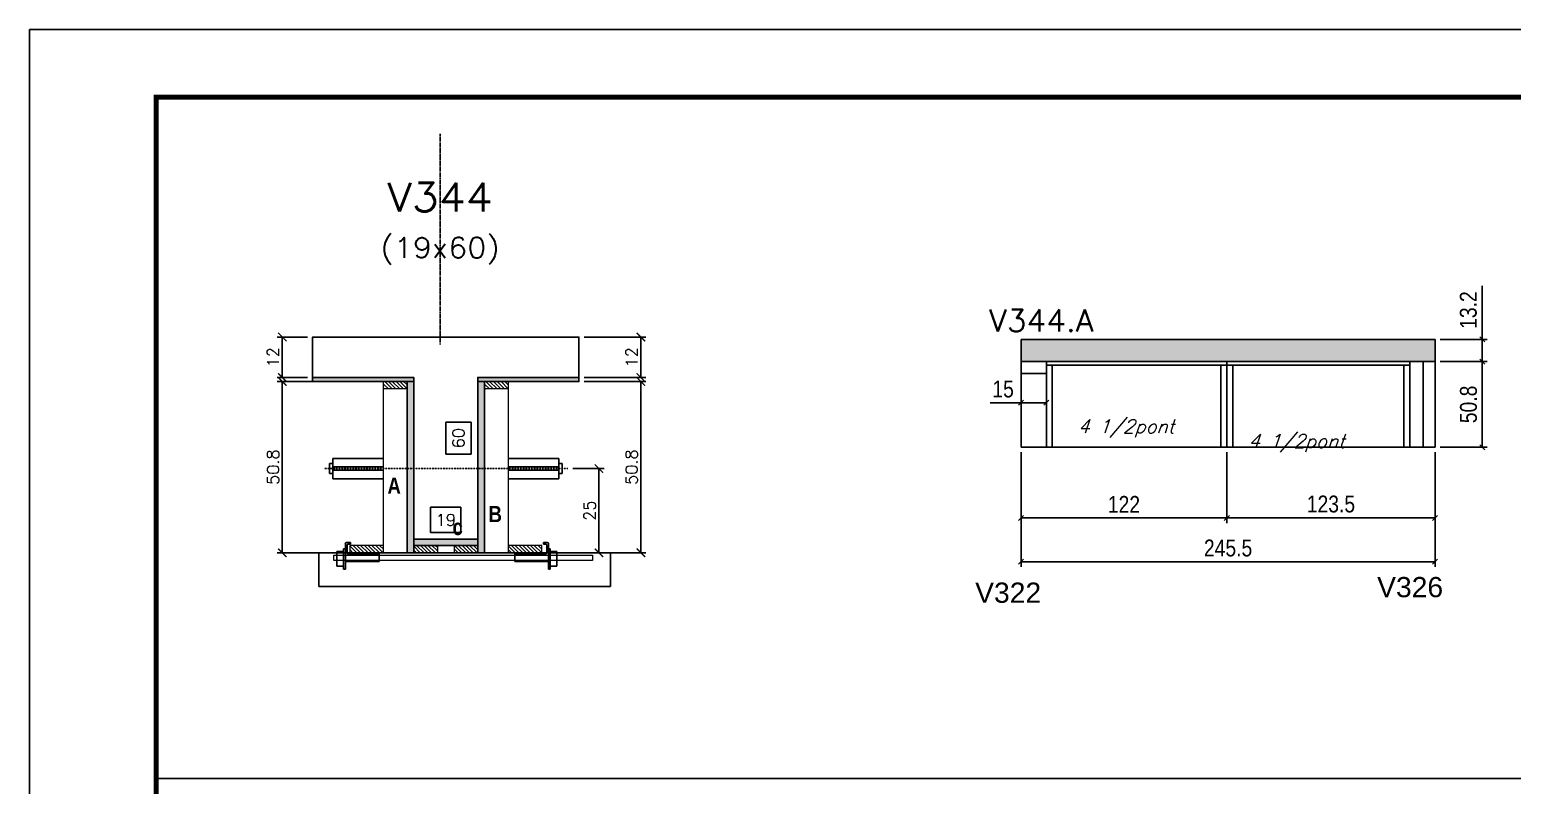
# Model space of a CAD drawing. Extents: x 137137 to 143418, y 10464 to 34486.
# Drawn here: x 141892 to 142772, y 19106 to 19554 of the extents above; entities that cross this region are included whole.
import ezdxf
from ezdxf.enums import TextEntityAlignment as Align

# ---------------------------------------------------------------- set-up
doc = ezdxf.new("R2010")
doc.units = 0
doc.linetypes.add('DASHED', pattern=[0.75, 0.5, -0.25])
doc.linetypes.add('HIDDEN', pattern=[0.375, 0.25, -0.125])
for name, color, linetype in [('5', 5, 'Continuous'), ('barrote', 251, 'Continuous'), ('COTA', 241, 'Continuous'), ('Cota Seção (2x)', 4, 'Continuous'), ('detalhes', 4, 'Continuous'), ('Painéis', 200, 'Continuous'), ('presilha', 1, 'Continuous'), ('SARR_2.2x7', 40, 'Continuous'), ('SARR_3.5x7', 81, 'Continuous'), ('TENSOR', 3, 'Continuous'), ('texto', 7, 'Continuous'), ('Texto de Titulo', 7, 'Continuous'), ('Texto Qtd Sarr', 242, 'Continuous')]:
    doc.layers.add(name, color=color, linetype=linetype)
for name, color, linetype, lineweight in [('CONCRETO', 251, 'Continuous', 25), ('Folhas', 255, 'Continuous', 9), ('Hachura', 251, 'Continuous', 9), ('Madeira', 126, 'Continuous', 18), ('SARRAFO DE PRESSAO', 251, 'DASHED', 9), ('SCO-___-LAJ', 2, 'Continuous', 0), ('Texto Seção', 7, 'Continuous', 15)]:
    doc.layers.add(name, color=color, linetype=linetype, lineweight=lineweight)
doc.layers.add('Laje_Perimetro', color=7, linetype='Continuous', plot=False)
doc.styles.add('COTA TECNICA', font='techl___.ttf', dxfattribs={"height": 10})
doc.styles.add('REGUA-120', font='ROMANS.shx', dxfattribs={"height": 15})
doc.styles.add('Romans', font='romans.shx')
doc.styles.get("Standard").update_dxf_attribs({"font": 'arial.ttf'})
doc.styles.add('TECNICA', font='techb___.ttf', dxfattribs={"height": 10})
doc.dimstyles.new('Cota Seção (2x)', dxfattribs={"dimtxt": 7, "dimasz": 5, "dimexe": 3, "dimexo": 3, "dimgap": 2, "dimtad": 3, "dimdec": 1, "dimlfac": 0.5, "dimzin": 12, "dimdsep": 46, "dimtxsty": 'Romans', "dimblk": 'ARCHTICK', "dimcen": 0, "dimclrd": 4, "dimclre": 4, "dimclrt": 1, "dimadec": 1, "dimazin": 3, "dimtfac": 1, "dimtdec": 1, "dimtmove": 0, "dimatfit": 3, "dimldrblk": 'OBLIQUE', "dimfxl": 1, "dimtolj": 1, "dimtzin": 12, "dimarcsym": 0})
doc.dimstyles.new('Cota Seção interna', dxfattribs={"dimtxt": 7, "dimasz": 6, "dimexe": 0.18, "dimexo": 2, "dimgap": -4, "dimtad": 3, "dimdec": 1, "dimlfac": 0.5, "dimzin": 12, "dimdsep": 46, "dimtxsty": 'Romans', "dimblk": 'ARCHTICK', "dimcen": 0.09, "dimse1": 1, "dimse2": 1, "dimsd1": 1, "dimsd2": 1, "dimclrd": 180, "dimclre": 5, "dimclrt": 1, "dimadec": 0, "dimazin": 3, "dimtfac": 1, "dimtdec": 1, "dimtofl": 0, "dimtmove": 0, "dimatfit": 3, "dimldrblk": 'ARCHTICK', "dimfxl": 1, "dimtolj": 1, "dimtzin": 0, "dimarcsym": 0})
doc.dimstyles.new('PAINEL', dxfattribs={"dimtxt": 10, "dimasz": 3, "dimexe": 3, "dimexo": 3, "dimgap": 3, "dimtad": 1, "dimdec": 1, "dimzin": 12, "dimdsep": 46, "dimtxsty": 'COTA TECNICA', "dimblk1": 'OBLIQUE', "dimblk2": 'OBLIQUE', "dimsah": 1, "dimcen": 0.9, "dimclrd": 4, "dimclre": 4, "dimclrt": 240, "dimadec": 1, "dimazin": 3, "dimtfac": 1, "dimtdec": 1, "dimtmove": 0, "dimatfit": 3, "dimfxl": 1, "dimtolj": 1, "dimtzin": 12, "dimarcsym": 0})

# ---------------------------------------------------------------- blocks, each defined once
blk = doc.blocks.new('9999999999')
at = {"layer": 'Folhas'}
blk.add_lwpolyline([(98138.98, 34190.21), (99623.98, 34190.21), (99623.98, 35240.21), (98138.98, 35240.21)], close=True, dxfattribs=at)
at = {"layer": 'Folhas', "color": 30, "const_width": 3}
blk.add_lwpolyline([(98213.98, 34230.21), (99583.98, 34230.21), (99583.98, 35200.21), (98213.98, 35200.21)], close=True, dxfattribs=at)
blk = doc.blocks.new('_Oblique')
at = {"color": 0, "linetype": 'ByBlock', "lineweight": -2}
blk.add_line((-0.5, -0.5), (0.5, 0.5), dxfattribs=at)
blk = doc.blocks.new('*D1585')
at = {"layer": 'COTA', "color": 4, "lineweight": -2, "ltscale": 25, "transparency": 16777216}
for p, q in [((142480.36, 19303.56), (142480.36, 19235.6)), ((142725.88, 19303.56), (142725.88, 19235.6)), ((142725.88, 19238.6), (142480.36, 19238.6))]:
    blk.add_line(p, q, dxfattribs=at)
at = {"layer": 'Defpoints', "color": 0, "ltscale": 25, "transparency": 16777216}
for p in [(142480.36, 19306.56), (142725.88, 19306.56), (142480.36, 19238.6)]:
    blk.add_point(p, dxfattribs=at)
at = {"layer": 'COTA', "color": 4, "lineweight": -2, "ltscale": 25, "transparency": 16777216, "xscale": 3, "yscale": 3, "zscale": 3, "rotation": 180}
blk.add_blockref('_Oblique', (142480.36, 19238.6), dxfattribs=at)
at = {"layer": 'COTA', "color": 4, "lineweight": -2, "ltscale": 25, "transparency": 16777216, "xscale": 3, "yscale": 3, "zscale": 3}
blk.add_blockref('_Oblique', (142725.88, 19238.6), dxfattribs=at)
at = {"layer": 'COTA', "color": 240, "ltscale": 25, "transparency": 16777216, "insert": (142603.12, 19246.71), "char_height": 10, "attachment_point": 5, "style": 'COTA TECNICA'}
blk.add_mtext('\\A1;245.5', dxfattribs=at)
blk = doc.blocks.new('*D1586')
at = {"layer": 'COTA', "color": 4, "lineweight": -2, "ltscale": 25, "transparency": 16777216}
for p, q in [((142480.36, 19303.56), (142480.36, 19261.59)), ((142602.36, 19303.56), (142602.36, 19261.59)), ((142480.36, 19264.59), (142602.36, 19264.59))]:
    blk.add_line(p, q, dxfattribs=at)
at = {"layer": 'Defpoints', "color": 0, "ltscale": 25, "transparency": 16777216}
for p in [(142480.36, 19306.56), (142602.36, 19306.56), (142602.36, 19264.59)]:
    blk.add_point(p, dxfattribs=at)
at = {"layer": 'COTA', "color": 4, "lineweight": -2, "ltscale": 25, "transparency": 16777216, "xscale": 3, "yscale": 3, "zscale": 3, "rotation": 180}
blk.add_blockref('_Oblique', (142480.36, 19264.59), dxfattribs=at)
at = {"layer": 'COTA', "color": 4, "lineweight": -2, "ltscale": 25, "transparency": 16777216, "xscale": 3, "yscale": 3, "zscale": 3}
blk.add_blockref('_Oblique', (142602.36, 19264.59), dxfattribs=at)
at = {"layer": 'COTA', "color": 240, "ltscale": 25, "transparency": 16777216, "insert": (142541.36, 19272.65), "char_height": 10, "attachment_point": 5, "style": 'COTA TECNICA'}
blk.add_mtext('\\A1;122', dxfattribs=at)
blk = doc.blocks.new('*D1554')
at = {"layer": 'COTA', "color": 4, "lineweight": -2, "ltscale": 25, "transparency": 16777216}
for p, q in [((142602.36, 19303.56), (142602.36, 19261.59)), ((142725.88, 19303.56), (142725.88, 19261.59)), ((142602.36, 19264.59), (142725.88, 19264.59))]:
    blk.add_line(p, q, dxfattribs=at)
at = {"layer": 'Defpoints', "color": 0, "ltscale": 25, "transparency": 16777216}
for p in [(142602.36, 19306.56), (142725.88, 19306.56), (142725.88, 19264.59)]:
    blk.add_point(p, dxfattribs=at)
at = {"layer": 'COTA', "color": 4, "lineweight": -2, "ltscale": 25, "transparency": 16777216, "xscale": 3, "yscale": 3, "zscale": 3, "rotation": 180}
blk.add_blockref('_Oblique', (142602.36, 19264.59), dxfattribs=at)
at = {"layer": 'COTA', "color": 4, "lineweight": -2, "ltscale": 25, "transparency": 16777216, "xscale": 3, "yscale": 3, "zscale": 3}
blk.add_blockref('_Oblique', (142725.88, 19264.59), dxfattribs=at)
at = {"layer": 'COTA', "color": 240, "ltscale": 25, "transparency": 16777216, "insert": (142664.12, 19272.81), "char_height": 10, "attachment_point": 5, "style": 'COTA TECNICA'}
blk.add_mtext('\\A1;123.5', dxfattribs=at)
blk = doc.blocks.new('*D1587')
at = {"layer": 'COTA', "color": 4, "lineweight": -2, "ltscale": 25, "transparency": 16777216}
for p, q in [((142728.88, 19357.36), (142756.87, 19357.36)), ((142753.87, 19357.36), (142753.87, 19306.56)), ((142728.88, 19306.56), (142756.87, 19306.56))]:
    blk.add_line(p, q, dxfattribs=at)
at = {"layer": 'Defpoints', "color": 0, "ltscale": 25, "transparency": 16777216}
for p in [(142725.88, 19357.36), (142725.88, 19306.56), (142753.87, 19306.56)]:
    blk.add_point(p, dxfattribs=at)
at = {"layer": 'COTA', "color": 4, "lineweight": -2, "ltscale": 25, "transparency": 16777216, "xscale": 3, "yscale": 3, "zscale": 3}
for p, rotation in [((142753.87, 19357.36), 90), ((142753.87, 19306.56), 270)]:
    blk.add_blockref('_Oblique', p, dxfattribs=dict(at, rotation=rotation))
at = {"layer": 'COTA', "color": 240, "ltscale": 25, "transparency": 16777216, "insert": (142745.74, 19331.96), "char_height": 10, "attachment_point": 5, "rotation": 90, "style": 'COTA TECNICA'}
blk.add_mtext('\\A1;50.8', dxfattribs=at)
blk = doc.blocks.new('*D1588')
at = {"layer": 'COTA', "color": 4, "lineweight": -2, "ltscale": 25, "transparency": 16777216}
for p, q in [((142753.87, 19370.56), (142753.87, 19402.3)), ((142728.88, 19370.56), (142756.87, 19370.56)), ((142753.87, 19357.36), (142753.87, 19370.56)), ((142728.88, 19357.36), (142756.87, 19357.36))]:
    blk.add_line(p, q, dxfattribs=at)
at = {"layer": 'Defpoints', "color": 0, "ltscale": 25, "transparency": 16777216}
for p in [(142725.88, 19370.56), (142753.87, 19370.56), (142725.88, 19357.36)]:
    blk.add_point(p, dxfattribs=at)
at = {"layer": 'COTA', "color": 4, "lineweight": -2, "ltscale": 25, "transparency": 16777216, "xscale": 3, "yscale": 3, "zscale": 3}
for p, rotation in [((142753.87, 19370.56), 90), ((142753.87, 19357.36), 270)]:
    blk.add_blockref('_Oblique', p, dxfattribs=dict(at, rotation=rotation))
at = {"layer": 'COTA', "color": 240, "ltscale": 25, "transparency": 16777216, "insert": (142745.65, 19387.93), "char_height": 10, "attachment_point": 5, "rotation": 90, "style": 'COTA TECNICA'}
blk.add_mtext('\\A1;13.2', dxfattribs=at)
blk = doc.blocks.new('_ArchTick')
at = {"color": 0, "linetype": 'ByBlock', "const_width": 0.15}
blk.add_lwpolyline([(-0.5, -0.5), (0.5, 0.5)], dxfattribs=at)
blk = doc.blocks.new('*D1555')
at = {"layer": 'COTA', "color": 4, "lineweight": -2, "transparency": 16777216}
for p, q in [((142221.12, 19345.53), (142257.84, 19345.53)), ((142254.84, 19243.93), (142254.84, 19345.53)), ((142203.52, 19243.93), (142257.84, 19243.93))]:
    blk.add_line(p, q, dxfattribs=at)
at = {"layer": 'Defpoints', "color": 0, "transparency": 16777216}
for p in [(142218.12, 19345.53), (142254.84, 19345.53), (142200.52, 19243.93)]:
    blk.add_point(p, dxfattribs=at)
at = {"layer": 'COTA', "color": 4, "lineweight": -2, "transparency": 16777216, "xscale": 5, "yscale": 5, "zscale": 5}
for p, rotation in [((142254.84, 19345.53), 90), ((142254.84, 19243.93), 270)]:
    blk.add_blockref('_ArchTick', p, dxfattribs=dict(at, rotation=rotation))
at = {"layer": 'COTA', "color": 1, "transparency": 16777216, "insert": (142249.34, 19294.73), "char_height": 7, "attachment_point": 5, "rotation": 90, "style": 'Romans'}
blk.add_mtext('\\A1;50.8', dxfattribs=at)
blk = doc.blocks.new('*D1556')
at = {"layer": 'COTA', "color": 4, "lineweight": -2, "transparency": 16777216}
for p, q in [((142221.12, 19371.93), (142257.84, 19371.93)), ((142254.84, 19347.93), (142254.84, 19371.93)), ((142221.12, 19347.93), (142257.84, 19347.93))]:
    blk.add_line(p, q, dxfattribs=at)
at = {"layer": 'Defpoints', "color": 0, "transparency": 16777216}
for p in [(142218.12, 19371.93), (142254.84, 19371.93), (142218.12, 19347.93)]:
    blk.add_point(p, dxfattribs=at)
at = {"layer": 'COTA', "color": 4, "lineweight": -2, "transparency": 16777216, "xscale": 5, "yscale": 5, "zscale": 5}
for p, rotation in [((142254.84, 19371.93), 90), ((142254.84, 19347.93), 270)]:
    blk.add_blockref('_ArchTick', p, dxfattribs=dict(at, rotation=rotation))
at = {"layer": 'COTA', "color": 1, "transparency": 16777216, "insert": (142249.34, 19359.93), "char_height": 7, "attachment_point": 5, "rotation": 90, "style": 'Romans'}
blk.add_mtext('\\A1;12', dxfattribs=at)
blk = doc.blocks.new('*D1557')
at = {"layer": 'Cota Seção (2x)', "color": 180, "lineweight": -2, "transparency": 16777216}
for p, q in [((142154.12, 19321.43), (142139.12, 19321.43)), ((142139.12, 19321.43), (142139.12, 19302.43)), ((142154.12, 19302.43), (142154.12, 19321.43)), ((142139.12, 19302.43), (142154.12, 19302.43))]:
    blk.add_line(p, q, dxfattribs=at)
at = {"layer": 'Defpoints', "color": 0, "transparency": 16777216}
for p in [(142158.12, 19371.93), (142158.12, 19371.93), (142158.12, 19251.93)]:
    blk.add_point(p, dxfattribs=at)
at = {"layer": 'Cota Seção (2x)', "color": 1, "transparency": 16777216, "insert": (142146.62, 19311.93), "char_height": 7, "attachment_point": 5, "rotation": 90, "style": 'Romans'}
blk.add_mtext('\\A1;60', dxfattribs=at)
blk = doc.blocks.new('PRESILHA METÁLICA 1')
at = {"layer": 'presilha'}
for p, q in [((6, 15.5), (7.5, 15.5)), ((6, -2.5), (6, 15.5)), ((7.5, 10.6), (7.5, 19.9)), ((7.5, 15.5), (7.5, -2.5)), ((12, 21), (8.6, 21)), ((9, 11.6), (9, 18.9)), ((12, 19.5), (9.6, 19.5)), ((12, 21), (12, 19.5)), ((0, 13), (6, 13)), ((0, 13), (0, 0)), ((6, 0), (0, 0)), ((6, 13), (6, 0)), ((37.5, 4.1), (7.5, 4.1)), ((37.5, 11), (9.6, 11)), ((37.5, 11), (37.5, 4.1)), ((7.5, -2.5), (6, -2.5))]:
    blk.add_line(p, q, dxfattribs=at)
for centre, radius, start, end in [((8.6, 19.9), 1.14, 90, 180), ((9.6, 18.9), 0.57, 90, 180), ((9.6, 11.6), 0.57, 180, 270)]:
    blk.add_arc(centre, radius, start, end, dxfattribs=at)
blk = doc.blocks.new('*D1558')
at = {"layer": 'Cota Seção (2x)', "color": 180, "lineweight": -2, "transparency": 16777216}
for p, q in [((142148.12, 19270.93), (142130.12, 19270.93)), ((142130.12, 19270.93), (142130.12, 19255.93)), ((142148.12, 19255.93), (142148.12, 19270.93)), ((142130.12, 19255.93), (142148.12, 19255.93))]:
    blk.add_line(p, q, dxfattribs=at)
at = {"layer": 'Defpoints', "color": 0, "transparency": 16777216}
for p in [(142158.12, 19251.93), (142120.12, 19243.93), (142158.12, 19243.93)]:
    blk.add_point(p, dxfattribs=at)
at = {"layer": 'Cota Seção (2x)', "color": 1, "transparency": 16777216, "insert": (142139.12, 19263.43), "char_height": 7, "attachment_point": 5, "style": 'Romans'}
blk.add_mtext('\\A1;19', dxfattribs=at)
blk = doc.blocks.new('*D1559')
at = {"layer": 'COTA', "color": 4, "lineweight": -2, "transparency": 16777216}
for p, q in [((142099.12, 19345.53), (142039.15, 19345.53)), ((142042.15, 19345.53), (142042.15, 19243.93)), ((142099.12, 19243.93), (142039.15, 19243.93))]:
    blk.add_line(p, q, dxfattribs=at)
at = {"layer": 'Defpoints', "color": 0, "transparency": 16777216}
for p in [(142102.12, 19345.53), (142042.15, 19243.93), (142102.12, 19243.93)]:
    blk.add_point(p, dxfattribs=at)
at = {"layer": 'COTA', "color": 4, "lineweight": -2, "transparency": 16777216, "xscale": 5, "yscale": 5, "zscale": 5}
for p, rotation in [((142042.15, 19345.53), 90), ((142042.15, 19243.93), 270)]:
    blk.add_blockref('_ArchTick', p, dxfattribs=dict(at, rotation=rotation))
at = {"layer": 'COTA', "color": 1, "transparency": 16777216, "insert": (142036.65, 19294.73), "char_height": 7, "attachment_point": 5, "rotation": 90, "style": 'Romans'}
blk.add_mtext('\\A1;50.8', dxfattribs=at)
blk = doc.blocks.new('*D1560')
at = {"layer": 'COTA', "color": 4, "lineweight": -2, "transparency": 16777216}
for p, q in [((142214.42, 19293.9), (142232.98, 19293.9)), ((142229.98, 19293.9), (142229.98, 19243.93)), ((142214.42, 19243.93), (142232.98, 19243.93))]:
    blk.add_line(p, q, dxfattribs=at)
at = {"layer": 'Defpoints', "color": 0, "transparency": 16777216}
for p in [(142211.42, 19293.9), (142211.42, 19243.93), (142229.98, 19243.93)]:
    blk.add_point(p, dxfattribs=at)
at = {"layer": 'COTA', "color": 4, "lineweight": -2, "transparency": 16777216, "xscale": 5, "yscale": 5, "zscale": 5}
for p, rotation in [((142229.98, 19293.9), 90), ((142229.98, 19243.93), 270)]:
    blk.add_blockref('_ArchTick', p, dxfattribs=dict(at, rotation=rotation))
at = {"layer": 'COTA', "color": 1, "transparency": 16777216, "insert": (142224.48, 19268.91), "char_height": 7, "attachment_point": 5, "rotation": 90, "style": 'Romans'}
blk.add_mtext('\\A1;25', dxfattribs=at)
blk = doc.blocks.new('titulo1')
at = {"layer": 'Defpoints', "color": 252, "linetype": 'HIDDEN', "ltscale": 2}
blk.add_line((0, 0), (0, 125), dxfattribs=at)
at = {"layer": 'Defpoints', "style": 'Romans', "oblique": 15}
blk.add_attdef('FOLHA', text='', height=10, dxfattribs=at).set_placement((0, 15.58), align=Align.MIDDLE_CENTER)
at = {"layer": 'Texto Qtd Sarr', "color": 3, "style": 'Romans', "oblique": 15}
for tag, height, p in [('TITULO', 17, (0, 71.45)), ('SEÇÃO', 12, (0, 41.55))]:
    blk.add_attdef(tag, text='', height=height, dxfattribs=at).set_placement(p, align=Align.MIDDLE_CENTER)
blk = doc.blocks.new('*D1589')
at = {"layer": 'COTA', "color": 4, "lineweight": -2, "transparency": 16777216}
for p, q in [((142057.12, 19371.93), (142039.15, 19371.93)), ((142042.15, 19347.93), (142042.15, 19371.93)), ((142057.12, 19347.93), (142039.15, 19347.93))]:
    blk.add_line(p, q, dxfattribs=at)
at = {"layer": 'Defpoints', "color": 0, "transparency": 16777216}
for p in [(142042.15, 19371.93), (142060.12, 19371.93), (142060.12, 19347.93)]:
    blk.add_point(p, dxfattribs=at)
at = {"layer": 'COTA', "color": 4, "lineweight": -2, "transparency": 16777216, "xscale": 5, "yscale": 5, "zscale": 5}
for p, rotation in [((142042.15, 19371.93), 90), ((142042.15, 19347.93), 270)]:
    blk.add_blockref('_ArchTick', p, dxfattribs=dict(at, rotation=rotation))
at = {"layer": 'COTA', "color": 1, "transparency": 16777216, "insert": (142036.65, 19359.93), "char_height": 7, "attachment_point": 5, "rotation": 90, "style": 'Romans'}
blk.add_mtext('\\A1;12', dxfattribs=at)
blk = doc.blocks.new('*D2049')
at = {"layer": 'COTA', "color": 4, "lineweight": -2, "ltscale": 25, "transparency": 16777216}
for p, q in [((142480.36, 19347.36), (142480.36, 19329.92)), ((142495.36, 19347.36), (142495.36, 19329.92)), ((142480.36, 19332.92), (142461.99, 19332.92)), ((142495.36, 19332.92), (142480.36, 19332.92))]:
    blk.add_line(p, q, dxfattribs=at)
at = {"layer": 'Defpoints', "color": 0, "ltscale": 25, "transparency": 16777216}
for p in [(142480.36, 19350.36), (142495.36, 19350.36), (142480.36, 19332.92)]:
    blk.add_point(p, dxfattribs=at)
at = {"layer": 'COTA', "color": 4, "lineweight": -2, "ltscale": 25, "transparency": 16777216, "xscale": 3, "yscale": 3, "zscale": 3, "rotation": 180}
blk.add_blockref('_Oblique', (142480.36, 19332.92), dxfattribs=at)
at = {"layer": 'COTA', "color": 4, "lineweight": -2, "ltscale": 25, "transparency": 16777216, "xscale": 3, "yscale": 3, "zscale": 3}
blk.add_blockref('_Oblique', (142495.36, 19332.92), dxfattribs=at)
at = {"layer": 'COTA', "color": 240, "ltscale": 25, "transparency": 16777216, "insert": (142469.67, 19341.03), "char_height": 10, "attachment_point": 5, "style": 'COTA TECNICA'}
blk.add_mtext('\\A1;15', dxfattribs=at)

msp = doc.modelspace()

# ---------------------------------------------------------------- hatches: boundary and pattern name
at = {"layer": 'COTA', "linetype": 'ByBlock'}
h = msp.add_hatch(dxfattribs=at)
h.set_pattern_fill('AR-CONC', color=256, scale=0.03)
h.paths.add_polyline_path([(142725.88, 19357.36), (142725.88, 19370.56), (142480.36, 19370.56), (142480.36, 19357.36)])
at = {"layer": 'Hachura'}
h = msp.add_hatch(color=256, dxfattribs=at)
h.dxf.hatch_style = 1
h.paths.add_polyline_path([(142120.12, 19345.53), (142120.12, 19347.93), (142060.12, 19347.93), (142060.12, 19345.53)])
h = msp.add_hatch(color=256, dxfattribs=at)
h.dxf.hatch_style = 1
h.paths.add_polyline_path([(142158.12, 19345.53), (142158.12, 19347.93), (142218.12, 19347.93), (142218.12, 19345.53)])
h = msp.add_hatch(dxfattribs=at)
h.set_pattern_fill('ANSI31', color=256, scale=0.5, angle=270, style=0)
h.set_pattern_definition([(315, (165007.9402, 11037.8815), (1.12253202, 1.12253202), [])])
h.paths.add_polyline_path([(142102.12, 19341.13), (142102.12, 19345.53), (142116.12, 19345.53), (142116.12, 19341.13)])
h = msp.add_hatch(color=256, dxfattribs=at)
h.dxf.hatch_style = 1
h.paths.add_polyline_path([(142120.12, 19345.53), (142116.12, 19345.53), (142116.12, 19243.93), (142120.12, 19243.93)])
h = msp.add_hatch(color=256, dxfattribs=at)
h.dxf.hatch_style = 1
h.paths.add_polyline_path([(142162.12, 19345.53), (142158.12, 19345.53), (142158.12, 19243.93), (142162.12, 19243.93)])
h = msp.add_hatch(dxfattribs=at)
h.set_pattern_fill('ANSI31', color=256, scale=0.5, angle=270, style=0)
h.set_pattern_definition([(315, (165067.9402, 11037.8815), (1.12253202, 1.12253202), [])])
h.paths.add_polyline_path([(142162.12, 19341.13), (142162.12, 19345.53), (142176.12, 19345.53), (142176.12, 19341.13)])
h = msp.add_hatch(color=256, dxfattribs=at)
h.dxf.hatch_style = 1
h.paths.add_polyline_path([(142120.12, 19248.33), (142120.12, 19251.93), (142158.12, 19251.93), (142158.12, 19248.33)])
h = msp.add_hatch(dxfattribs=at)
h.set_pattern_fill('ANSI31', color=256, scale=0.5, angle=270, style=0)
h.set_pattern_definition([(315, (164973.9402, 11014.2815), (1.12253202, 1.12253202), [])])
h.paths.add_polyline_path([(142102.12, 19243.93), (142102.12, 19248.33), (142082.12, 19248.33), (142082.12, 19243.93)])
h = msp.add_hatch(dxfattribs=at)
h.set_pattern_fill('ANSI31', color=256, scale=0.5, angle=270, style=0)
h.set_pattern_definition([(315, (165076.7423, 11014.2815), (1.12253202, 1.12253202), [])])
h.paths.add_polyline_path([(142120.12, 19243.93), (142120.12, 19248.33), (142134.12, 19248.33), (142134.12, 19243.93)])
h = msp.add_hatch(dxfattribs=at)
h.set_pattern_fill('ANSI31', color=256, scale=0.5, angle=270, style=0)
h.set_pattern_definition([(315, (165076.7402, 11014.2815), (1.12253202, 1.12253202), [])])
h.paths.add_polyline_path([(142158.12, 19243.93), (142158.12, 19248.33), (142144.12, 19248.33), (142144.12, 19243.93)])
h = msp.add_hatch(dxfattribs=at)
h.set_pattern_fill('ANSI31', color=256, scale=0.5, angle=270, style=0)
h.set_pattern_definition([(315, (165067.9402, 11014.2815), (1.12253202, 1.12253202), [])])
h.paths.add_polyline_path([(142196.12, 19243.93), (142196.12, 19248.33), (142176.12, 19248.33), (142176.12, 19243.93)])

# ---------------------------------------------------------------- linework, layer by layer
at = {"ltscale": 3}
for p, q in [((142070.12, 19296.9), (142070.12, 19290.9)), ((142072.12, 19296.9), (142070.12, 19296.9)), ((142072.12, 19299.9), (142072.12, 19287.9)), ((142072.12, 19299.9), (142102.12, 19299.9)), ((142102.12, 19294.9), (142072.12, 19294.9)), ((142206.12, 19299.9), (142176.12, 19299.9)), ((142176.12, 19294.9), (142206.12, 19294.9)), ((142206.12, 19299.9), (142206.12, 19287.9)), ((142208.12, 19296.9), (142206.12, 19296.9)), ((142208.12, 19296.9), (142208.12, 19290.9)), ((142072.12, 19290.9), (142070.12, 19290.9)), ((142102.12, 19292.9), (142072.12, 19292.9)), ((142072.12, 19287.9), (142102.12, 19287.9)), ((142176.12, 19292.9), (142206.12, 19292.9)), ((142206.12, 19287.9), (142176.12, 19287.9)), ((142206.12, 19290.9), (142208.12, 19290.9))]:
    msp.add_line(p, q, dxfattribs=at)
at = {"layer": 'barrote'}
msp.add_lwpolyline([(142063.76, 19223.93), (142236.72, 19223.93), (142236.72, 19243.93), (142063.76, 19243.93)], close=True, dxfattribs=at)
at = {"layer": 'CONCRETO'}
msp.add_lwpolyline([(142120.12, 19347.93), (142120.12, 19248.33), (142120.12, 19248.33), (142120.12, 19251.93), (142158.12, 19251.93), (142158.12, 19347.93), (142218.12, 19347.93), (142218.12, 19371.93), (142158.12, 19371.93), (142158.12, 19371.93), (142120.12, 19371.93), (142060.12, 19371.93), (142060.12, 19347.93)], close=True, dxfattribs=at)
at = {"layer": 'COTA', "linetype": 'ByBlock'}
for p, q in [((142480.36, 19370.56), (142725.88, 19370.56)), ((142480.36, 19357.36), (142480.36, 19370.56)), ((142725.88, 19357.36), (142725.88, 19370.56)), ((141967.29, 19110.07), (143337.29, 19110.07))]:
    msp.add_line(p, q, dxfattribs=at)
at = {"layer": 'Laje_Perimetro'}
msp.add_lwpolyline([(143377.29, 19554.3), (141892.29, 19554.3), (141892.29, 18504.3), (143377.29, 18504.3)], close=True, dxfattribs=at)
at = {"layer": 'Madeira'}
for points in [[(142102.12, 19341.13), (142102.12, 19345.53), (142116.12, 19345.53), (142116.12, 19341.13)], [(142102.12, 19345.53), (142116.12, 19345.53), (142116.12, 19243.93), (142102.12, 19243.93)], [(142162.12, 19341.13), (142162.12, 19345.53), (142176.12, 19345.53), (142176.12, 19341.13)], [(142162.12, 19345.53), (142176.12, 19345.53), (142176.12, 19243.93), (142162.12, 19243.93)], [(142102.12, 19243.93), (142102.12, 19248.33), (142082.12, 19248.33), (142082.12, 19243.93)], [(142120.12, 19243.93), (142120.12, 19248.33), (142134.12, 19248.33), (142134.12, 19243.93)], [(142158.12, 19243.93), (142158.12, 19248.33), (142144.12, 19248.33), (142144.12, 19243.93)], [(142196.12, 19243.93), (142196.12, 19248.33), (142176.12, 19248.33), (142176.12, 19243.93)]]:
    msp.add_lwpolyline(points, close=True, dxfattribs=at)
at = {"layer": 'Painéis'}
for p, q in [((142480.36, 19357.36), (142725.88, 19357.36)), ((142480.36, 19306.56), (142725.88, 19306.56))]:
    msp.add_line(p, q, dxfattribs=at)
at = {"layer": 'Painéis', "ltscale": 25}
for p, q in [((142480.36, 19306.56), (142480.36, 19357.36)), ((142602.36, 19306.56), (142602.36, 19357.36)), ((142725.88, 19306.56), (142725.88, 19357.36))]:
    msp.add_line(p, q, dxfattribs=at)
at = {"layer": 'Painéis'}
for points in [[(142120.12, 19345.53), (142120.12, 19347.93), (142060.12, 19347.93), (142060.12, 19345.53)], [(142158.12, 19345.53), (142158.12, 19347.93), (142218.12, 19347.93), (142218.12, 19345.53)], [(142120.12, 19345.53), (142116.12, 19345.53), (142116.12, 19243.93), (142120.12, 19243.93)], [(142162.12, 19345.53), (142158.12, 19345.53), (142158.12, 19243.93), (142162.12, 19243.93)], [(142120.12, 19248.33), (142120.12, 19251.93), (142158.12, 19251.93), (142158.12, 19248.33)]]:
    msp.add_lwpolyline(points, close=True, dxfattribs=at)
at = {"layer": 'SARR_2.2x7', "linetype": 'Continuous'}
for p, q in [((142718.88, 19357.36), (142718.88, 19306.56)), ((142480.36, 19350.36), (142495.36, 19350.36)), ((142495.36, 19355.16), (142602.36, 19355.16)), ((142710.88, 19355.16), (142602.36, 19355.16))]:
    msp.add_line(p, q, dxfattribs=at)
at = {"layer": 'SARR_3.5x7'}
for p, q in [((142495.36, 19357.36), (142495.36, 19306.56)), ((142710.88, 19357.36), (142710.88, 19306.56)), ((142498.86, 19355.16), (142498.86, 19306.56)), ((142598.86, 19355.16), (142598.86, 19306.56)), ((142605.86, 19355.16), (142605.86, 19306.56)), ((142707.38, 19355.16), (142707.38, 19306.56))]:
    msp.add_line(p, q, dxfattribs=at)
at = {"layer": 'SCO-___-LAJ', "color": 1}
msp.add_lwpolyline([(142072.76, 19242.59), (142226.06, 19242.59), (142226.06, 19239.39), (142072.76, 19239.39)], close=True, dxfattribs=at)
at = {"layer": 'TENSOR', "linetype": 'HIDDEN', "ltscale": 0.5}
msp.add_line((142067.12, 19293.9), (142211.42, 19293.9), dxfattribs=at)

# ---------------------------------------------------------------- block references
at = {"layer": 'presilha', "yscale": 0.6666666666666666, "zscale": 0.6666666666666666}
for p, xscale in [((142074.54, 19235.96), 0.6666666666666666), ((142204.99, 19235.96), -0.6666666666666666)]:
    msp.add_blockref('PRESILHA METÁLICA 1', p, dxfattribs=dict(at, xscale=xscale))
at = {"layer": 'SARRAFO DE PRESSAO', "color": 6, "linetype": 'ByBlock'}
msp.add_blockref('9999999999', (43753.31, -15685.91), dxfattribs=at)
at = {"layer": 'Texto Seção'}
ref = msp.add_blockref('titulo1', (142135.73, 19367.49), dxfattribs=at)
ref.add_attrib('TITULO', 'V344', dxfattribs={"layer": 'Texto de Titulo', "color": 7, "height": 17, "style": 'Romans', "width": 1.1}).set_placement((142135.73, 19454.99), align=Align.MIDDLE_CENTER)
ref.add_attrib('SEÇÃO', '(19x60)', dxfattribs={"layer": 'Texto de Titulo', "color": 7, "height": 12, "style": 'Romans', "width": 1.1}).set_placement((142135.73, 19424.99), align=Align.MIDDLE_CENTER)

# ---------------------------------------------------------------- texts
at = {"layer": '5', "linetype": 'Continuous'}
for s, p in [('V322', (142453.1, 19214.27)), ('V326', (142691.52, 19217.57))]:
    msp.add_text(s, height=12, rotation=359.99996, dxfattribs=at).set_placement(p)
at = {"layer": 'detalhes', "style": 'TECNICA'}
for s, p in [('A', (142104.52, 19278.96)), ('B', (142164.48, 19262.11)), ('c', (142143.1, 19254.42))]:
    msp.add_text(s, height=9.6, dxfattribs=at).set_placement(p)
at = {"layer": 'texto', "color": 2, "char_height": 8, "attachment_point": 5, "style": 'Romans'}
for insert in [(142542.57, 19317.6), (142643.68, 19308.92)]:
    msp.add_mtext('{\\Q19;\\C256;4 1/2pont}', dxfattribs=dict(at, insert=insert))
at = {"layer": 'Texto Seção', "style": 'REGUA-120', "width": 1.05}
msp.add_text('V344.A', height=13, dxfattribs=at).set_placement((142461.34, 19375.17))

# ---------------------------------------------------------------- dimensions: what is measured, and where the dimension line sits
at = {"layer": 'COTA', "ltscale": 25}
for base, p2, picture, middle in [((142753.87, 19370.56), (142725.88, 19370.56), '*D1588', (142745.65, 19387.93)), ((142753.87, 19306.56), (142725.88, 19306.56), '*D1587', (142745.74, 19331.96))]:
    dim = msp.add_linear_dim(base=base, p1=(142725.88, 19357.36), p2=p2, angle=90, dimstyle='PAINEL', dxfattribs=at)
    dim.commit()
    dim.dimension.update_dxf_attribs({"geometry": picture, "text_midpoint": middle})
at = {"layer": 'COTA'}
for base, p1, p2, picture, middle in [((142042.15, 19371.93), (142060.12, 19347.93), (142060.12, 19371.93), '*D1589', (142036.65, 19359.93)), ((142254.84, 19371.93), (142218.12, 19347.93), (142218.12, 19371.93), '*D1556', (142249.34, 19359.93)), ((142042.15, 19243.93), (142102.12, 19345.53), (142102.12, 19243.93), '*D1559', (142036.65, 19294.73)), ((142254.84, 19345.53), (142200.52, 19243.93), (142218.12, 19345.53), '*D1555', (142249.34, 19294.73)), ((142229.98, 19243.93), (142211.42, 19293.9), (142211.42, 19243.93), '*D1560', (142224.48, 19268.91))]:
    dim = msp.add_linear_dim(base=base, p1=p1, p2=p2, angle=90, dimstyle='Cota Seção (2x)', dxfattribs=at)
    dim.commit()
    dim.dimension.update_dxf_attribs({"geometry": picture, "text_midpoint": middle})
at = {"layer": 'COTA', "ltscale": 25}
for base, p1, p2, picture, middle in [((142480.36, 19332.92), (142495.36, 19350.36), (142480.36, 19350.36), '*D2049', (142469.67, 19341.03)), ((142480.36, 19238.6), (142725.88, 19306.56), (142480.36, 19306.56), '*D1585', (142603.12, 19246.71)), ((142602.36, 19264.59), (142480.36, 19306.56), (142602.36, 19306.56), '*D1586', (142541.36, 19272.65))]:
    dim = msp.add_linear_dim(base=base, p1=p1, p2=p2, dimstyle='PAINEL', dxfattribs=at)
    dim.commit()
    dim.dimension.update_dxf_attribs({"geometry": picture, "text_midpoint": middle})
dim = msp.add_linear_dim(base=(142725.88, 19264.59), p1=(142602.36, 19306.56), p2=(142725.88, 19306.56), dimstyle='PAINEL', override={"dimtmove": 1}, dxfattribs=at)
dim.commit()
dim.dimension.update_dxf_attribs({"geometry": '*D1554', "text_midpoint": (142664.12, 19272.81)})
at = {"layer": 'Cota Seção (2x)'}
dim = msp.add_linear_dim(base=(142158.12, 19371.93), p1=(142158.12, 19251.93), p2=(142158.12, 19371.93), angle=90, dimstyle='Cota Seção interna', dxfattribs=at)
dim.commit()
dim.dimension.update_dxf_attribs({"geometry": '*D1557', "text_midpoint": (142158.12, 19311.93), "dimtype": 160})
dim = msp.add_linear_dim(base=(142158.12, 19251.93), p1=(142120.12, 19243.93), p2=(142158.12, 19243.93), dimstyle='Cota Seção interna', dxfattribs=at)
dim.commit()
dim.dimension.update_dxf_attribs({"geometry": '*D1558', "text_midpoint": (142139.12, 19263.43)})

doc.saveas('drawing.dxf')
